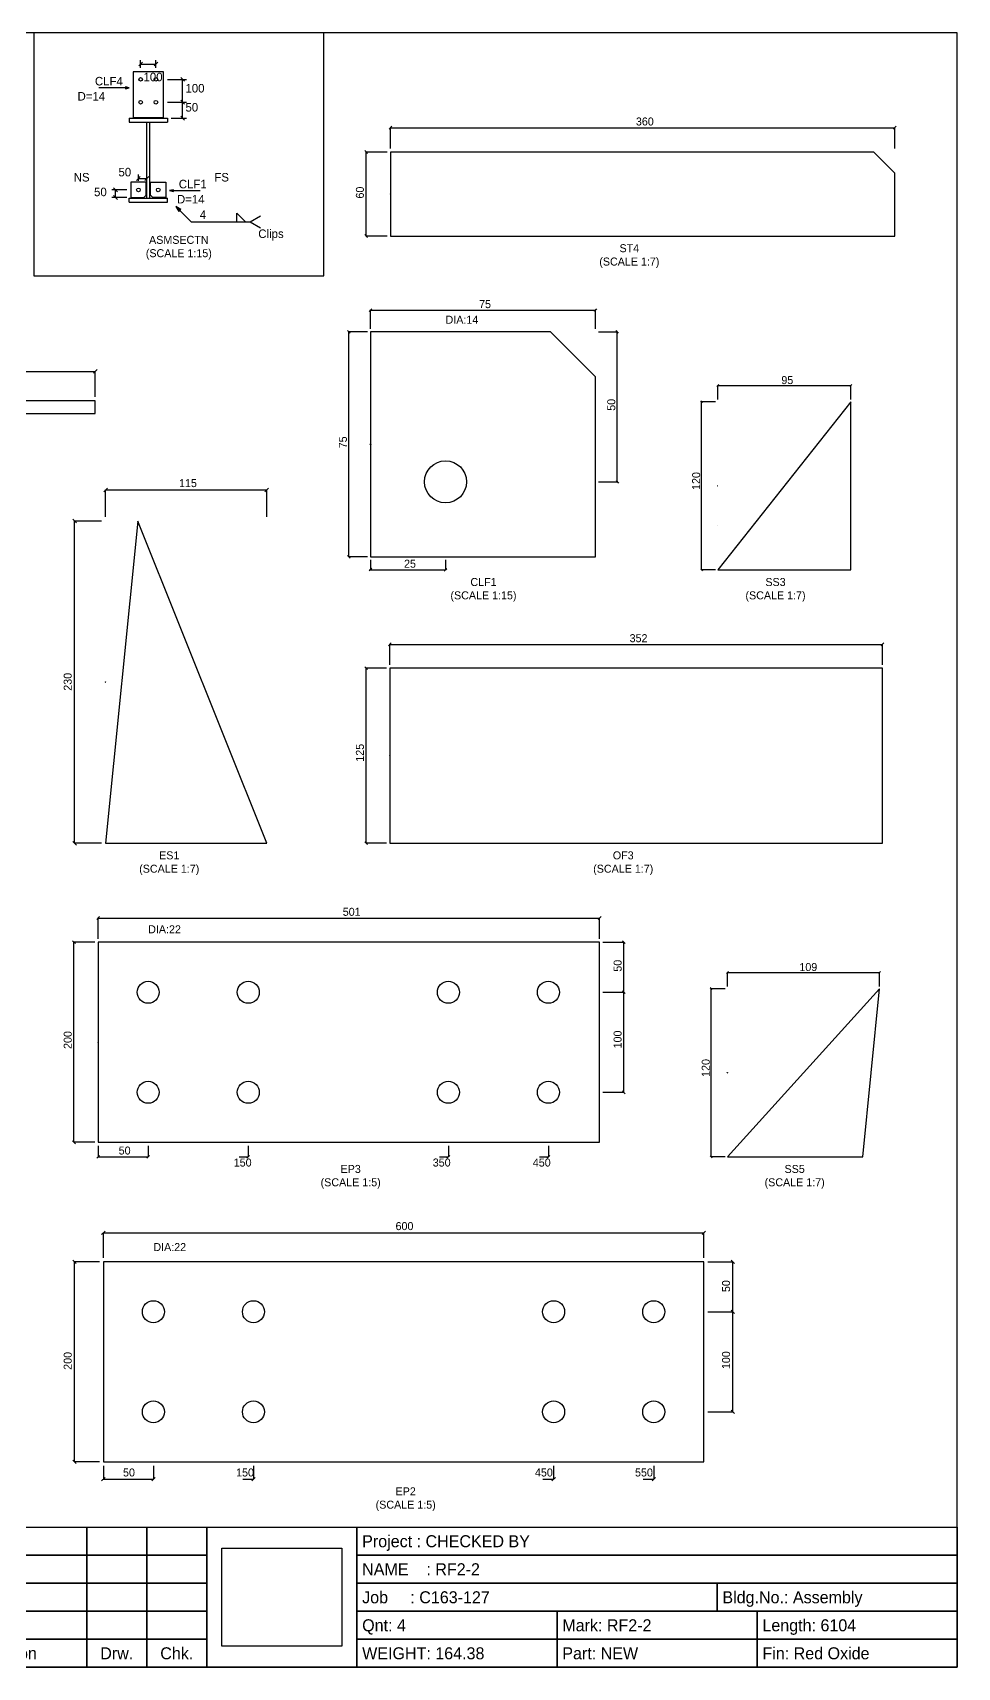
# Model space of a CAD drawing. Header units: metres. Extents: x 0 to 11550, y 0 to 8168.
# Drawn here: x 6930 to 11550, y 0 to 8168 of the extents above; entities that cross this region are included whole.
import ezdxf
from ezdxf.enums import TextEntityAlignment as Align

# ---------------------------------------------------------------- set-up
doc = ezdxf.new("R2010")
doc.units = ezdxf.units.M
doc.linetypes.add('CONTIN', pattern=[0])
for name, color, linetype in [('1', 7, 'CONTIN'), ('13', 2, 'CONTIN'), ('2', 7, 'CONTIN'), ('21', 7, 'CONTIN'), ('3', 1, 'CONTIN'), ('4', 1, 'CONTIN'), ('5', 7, 'CONTIN'), ('6', 4, 'CONTIN')]:
    doc.layers.add(name, color=color, linetype=linetype)
doc.styles.add('SIMPLEX', font='txt')
picture_1 = doc.add_image_def('image1.png', size_in_pixel=(229, 276))

# ---------------------------------------------------------------- blocks, each defined once
blk = doc.blocks.new('Title_Block')
for points in [[(-6000, 700), (-5700, 700), (-5700, 560), (-6000, 560)], [(-5700, 700), (-5250, 700), (-5250, 560), (-5700, 560)], [(-5250, 700), (-4350, 700), (-4350, 560), (-5250, 560)], [(-4350, 700), (-4050, 700), (-4050, 560), (-4350, 560)], [(-4050, 700), (-3750, 700), (-3750, 560), (-4050, 560)], [(-3750, 700), (-3000, 700), (-3000, 0), (-3750, 0)], [(-3000, 700), (0, 700), (0, 560), (-3000, 560)], [(-6000, 560), (-5700, 560), (-5700, 420), (-6000, 420)], [(-5700, 560), (-5250, 560), (-5250, 420), (-5700, 420)], [(-5250, 560), (-4350, 560), (-4350, 420), (-5250, 420)], [(-4350, 560), (-4050, 560), (-4050, 420), (-4350, 420)], [(-4050, 560), (-3750, 560), (-3750, 420), (-4050, 420)], [(-3000, 560), (0, 560), (0, 420), (-3000, 420)], [(-6000, 420), (-5700, 420), (-5700, 280), (-6000, 280)], [(-5700, 420), (-5250, 420), (-5250, 280), (-5700, 280)], [(-5250, 420), (-4350, 420), (-4350, 280), (-5250, 280)], [(-4350, 420), (-4050, 420), (-4050, 280), (-4350, 280)], [(-4050, 420), (-3750, 420), (-3750, 280), (-4050, 280)], [(-3000, 420), (-1200, 420), (-1200, 280), (-3000, 280)], [(-1200, 420), (0, 420), (0, 280), (-1200, 280)], [(-6000, 280), (-5700, 280), (-5700, 140), (-6000, 140)], [(-5700, 280), (-5250, 280), (-5250, 140), (-5700, 140)], [(-5250, 280), (-4350, 280), (-4350, 140), (-5250, 140)], [(-4350, 280), (-4050, 280), (-4050, 140), (-4350, 140)], [(-4050, 280), (-3750, 280), (-3750, 140), (-4050, 140)], [(-3000, 280), (-2000, 280), (-2000, 140), (-3000, 140)], [(-2000, 280), (-1000, 280), (-1000, 140), (-2000, 140)], [(-1000, 280), (0, 280), (0, 140), (-1000, 140)], [(-6000, 140), (-5700, 140), (-5700, 0), (-6000, 0)], [(-5700, 140), (-5250, 140), (-5250, 0), (-5700, 0)], [(-5250, 140), (-4350, 140), (-4350, 0), (-5250, 0)], [(-4350, 140), (-4050, 140), (-4050, 0), (-4350, 0)], [(-4050, 140), (-3750, 140), (-3750, 0), (-4050, 0)], [(-3000, 140), (-2000, 140), (-2000, 0), (-3000, 0)], [(-2000, 140), (-1000, 140), (-1000, 0), (-2000, 0)], [(-1000, 140), (0, 140), (0, 0), (-1000, 0)]]:
    blk.add_lwpolyline(points, close=True)
for s, p in [(' Project : CHECKED BY', (-2996, 630)), (' NAME    : RF2-2', (-2996, 490)), (' Job     : C163-127', (-2996, 350)), (' Bldg.No.: Assembly', (-1196, 350)), (' Qnt: 4', (-2996, 210)), (' Mark: RF2-2', (-1996, 210)), (' Length: 6104', (-996, 210)), (' WEIGHT: 164.38', (-2996, 70)), (' Part: NEW', (-1996, 70)), (' Fin: Red Oxide', (-996, 70))]:
    blk.add_text(s, height=60).set_placement(p, align=Align.MIDDLE_LEFT)
for s, p in [('Rev.', (-5850, 70)), ('Date', (-5475, 70)), ('Description', (-4800, 70)), ('Drw.', (-4200, 70)), ('Chk.', (-3900, 70))]:
    blk.add_text(s, height=60).set_placement(p, align=Align.MIDDLE_CENTER)
image = blk.add_image(picture_1, insert=(-3674.2, 105), size_in_units=(598.4, 490))
blk = doc.blocks.new('CIRCLE')
at = {"layer": '1'}
blk.add_circle((0, 0), 10.2, dxfattribs=at)
blk = doc.blocks.new('ARROW')
at = {"layer": '2'}
blk.add_line((-0.635, -0.635), (0.635, 0.635), dxfattribs=at)
blk = doc.blocks.new('ARROWP')
for p, q in [((0, 0), (-1.27, 0.318)), ((-1.27, 0.318), (-1.27, -0.318)), ((-1.27, -0.318), (0, 0))]:
    blk.add_line(p, q)
blk = doc.blocks.new('FLAT_ASMSECTN')
at = {"layer": '1'}
for p, q in [((477.365, 787.11), (667.865, 787.11)), ((477.365, 787.11), (477.365, 768.06)), ((477.365, 768.06), (667.865, 768.06)), ((564.995, 387.06), (564.995, 768.06)), ((580.235, 387.06), (580.235, 768.06)), ((667.865, 787.11), (667.865, 768.06)), ((477.365, 368.01), (477.365, 387.06)), ((477.365, 387.06), (667.865, 387.06)), ((477.365, 368.01), (667.865, 368.01)), ((667.865, 368.01), (667.865, 387.06))]:
    blk.add_line(p, q, dxfattribs=at)
at = {"layer": '13'}
for p, q in [((648.815, 1019.52), (496.415, 1019.52)), ((496.415, 1019.52), (496.415, 790.92)), ((648.815, 790.92), (648.815, 1019.52)), ((496.415, 790.92), (648.815, 790.92)), ((561.185, 467.07), (484.985, 467.07)), ((484.985, 467.07), (484.985, 390.87)), ((561.185, 402.3), (561.185, 467.07)), ((584.045, 467.07), (660.245, 467.07)), ((584.045, 402.3), (584.045, 467.07)), ((660.245, 467.07), (660.245, 390.87)), ((484.985, 390.87), (549.755, 390.87)), ((561.185, 402.3), (549.755, 390.87)), ((584.045, 402.3), (595.475, 390.87)), ((660.245, 390.87), (595.475, 390.87))]:
    blk.add_line(p, q, dxfattribs=at)
at = {"layer": '3'}
for p, q in [((534.515, 1038.57), (534.515, 1076.67)), ((610.715, 1038.57), (610.715, 1076.67)), ((534.515, 1057.62), (610.715, 1057.62)), ((667.865, 981.42), (763.115, 981.42)), ((744.065, 787.11), (744.065, 981.42)), ((477.365, 939.51), (324.965, 939.51)), ((667.865, 867.12), (763.115, 867.12)), ((686.915, 787.11), (763.115, 787.11)), ((523.085, 474.69), (523.085, 505.17)), ((564.995, 486.12), (564.995, 505.17)), ((465.935, 428.97), (389.735, 428.97)), ((408.785, 390.87), (408.785, 428.97)), ((523.085, 486.12), (564.995, 486.12)), ((679.295, 425.16), (831.695, 425.16)), ((465.935, 390.87), (389.735, 390.87))]:
    blk.add_line(p, q, dxfattribs=at)
at = {"layer": '4'}
for p, q in [((710.54, 346.68), (787.34, 269.865)), ((787.34, 269.865), (1068.98, 269.865)), ((1015.64, 312.54), (1058.315, 269.865)), ((1015.64, 269.865), (1015.64, 312.54)), ((1068.98, 269.865), (1081.79, 269.865)), ((1081.79, 269.865), (1132.985, 299.73)), ((1081.79, 269.865), (1132.985, 240))]:
    blk.add_line(p, q, dxfattribs=at)
at = {"layer": '1', "xscale": 15, "yscale": 15, "zscale": 15}
for p, rotation in [((534.515, 1057.62), 180), ((744.065, 981.42), 90), ((744.065, 867.12), -90.00000000000001), ((744.065, 867.12), 90), ((744.065, 787.11), -90.00000000000001), ((564.995, 486.12), 180), ((408.785, 428.97), -90.00000000000001), ((408.785, 390.87), 90)]:
    blk.add_blockref('ARROW', p, dxfattribs=dict(at, rotation=rotation))
at = {"layer": '1'}
for name, p, xscale, yscale, zscale in [('ARROW', (610.715, 1057.62), 15, 15, 15), ('CIRCLE', (534.515, 981.42), 0.8999999999999999, 0.8999999999999999, 0.8999999999999999), ('CIRCLE', (610.715, 981.42), 0.8999999999999999, 0.8999999999999999, 0.8999999999999999), ('CIRCLE', (534.515, 867.12), 0.8999999999999999, 0.8999999999999999, 0.8999999999999999), ('CIRCLE', (610.715, 867.12), 0.8999999999999999, 0.8999999999999999, 0.8999999999999999), ('ARROW', (523.085, 486.12), 15, 15, 15), ('CIRCLE', (523.085, 428.97), 0.8999999999999999, 0.8999999999999999, 0.8999999999999999), ('CIRCLE', (622.145, 428.97), 0.8999999999999999, 0.8999999999999999, 0.8999999999999999)]:
    blk.add_blockref(name, p, dxfattribs=dict(at, xscale=xscale, yscale=yscale, zscale=zscale))
at = {"layer": '3', "xscale": 15, "yscale": 15, "zscale": 15}
blk.add_blockref('ARROWP', (477.365, 939.51), dxfattribs=at)
at = {"layer": '3', "xscale": 15, "yscale": 15, "zscale": 15, "rotation": 180}
blk.add_blockref('ARROWP', (679.295, 425.16), dxfattribs=at)
at = {"layer": '4', "xscale": 22.5, "yscale": 22.5, "zscale": 22.5, "rotation": 135}
blk.add_blockref('ARROWP', (710.54, 346.68), dxfattribs=at)
at = {"insert": (725.172, 140), "char_height": 40, "attachment_point": 5}
blk.add_mtext('ASMSECTN\\P(SCALE 1:15)', dxfattribs=at)
at = {"layer": '1', "style": 'SIMPLEX'}
for s, p in [('CLF4', (305.915, 950.94)), ('CLF1', (725.015, 436.59))]:
    blk.add_text(s, height=42.675, dxfattribs=at).set_placement(p)
at = {"layer": '21', "style": 'SIMPLEX'}
for p in [(219.05, 875.505), (715.865, 361.155)]:
    blk.add_text('D=14', height=42.675, dxfattribs=at).set_placement(p)
at = {"layer": '3', "style": 'SIMPLEX'}
for s, p in [('100', (548.735, 971.84)), ('100', (758.285, 915.63)), ('50', (758.285, 820.38)), ('NS', (200, 470.88)), ('50', (423.515, 496.53)), ('FS', (902.555, 470.88)), ('50', (301.595, 397.47))]:
    blk.add_text(s, height=42.675, dxfattribs=at).set_placement(p)
at = {"layer": '4', "style": 'SIMPLEX'}
blk.add_text('Clips', height=42.675, dxfattribs=at).set_placement((1122.32, 188.535))
at = {"layer": '5', "style": 'SIMPLEX'}
blk.add_text('4', height=42.675, dxfattribs=at).set_placement((830.015, 284.085))
blk = doc.blocks.new('EP2')
at = {"layer": '3', "linetype": 'CONTINUOUS'}
for p, q in [((358.083305, 1326.66665), (358.083305, 326.66665)), ((3358.083305, 1326.66665), (358.083305, 1326.66665)), ((3358.083305, 326.66665), (3358.083305, 1326.66665)), ((358.083305, 326.66665), (3358.083305, 326.66665))]:
    blk.add_line(p, q, dxfattribs=at)
at = {"layer": '4', "linetype": 'CONTINUOUS'}
for centre in [(608.083305, 1076.66665), (1108.083305, 1076.66665), (2608.083305, 1076.66665), (3108.083305, 1076.66665), (608.083305, 576.66665), (1108.083305, 576.66665), (2608.083305, 576.66665), (3108.083305, 576.66665)]:
    blk.add_circle(centre, 55, dxfattribs=at)
at = {"layer": '5', "linetype": 'CONTINUOUS'}
for p, q in [((357.583305, 826.66665), (358.583305, 826.66665)), ((358.083305, 826.16665), (358.083305, 827.16664))]:
    blk.add_line(p, q, dxfattribs=at)
blk.add_circle((358.083305, 826.66665), 0.5, dxfattribs=at)
at = {"layer": '6', "linetype": 'CONTINUOUS'}
for p, q in [((358.083305, 1346.66665), (358.083305, 1471.66666)), ((358.083305, 1471.416665), (3358.083305, 1471.416665)), ((3358.083305, 1346.66665), (3358.083305, 1471.66666)), ((338.08338, 1326.66665), (213.08337, 1326.66666)), ((213.33329, 326.66665), (213.33337, 1326.66666)), ((3378.083305, 1326.66665), (3503.083305, 1326.66664)), ((3502.833355, 1076.66665), (3502.833355, 1326.66664)), ((3378.083305, 1076.66665), (3503.083305, 1076.66665)), ((3378.083305, 1076.66665), (3503.083305, 1076.66665)), ((3502.833355, 576.66665), (3502.833355, 1076.66665)), ((3378.083305, 576.66665), (3503.083305, 576.66665)), ((338.083305, 326.66665), (213.083295, 326.66665)), ((358.083305, 306.66665), (358.083305, 240)), ((608.083305, 306.66665), (608.083305, 240)), ((1108.083305, 306.66665), (1108.083305, 240)), ((2608.083305, 306.66665), (2608.083305, 240)), ((3108.083305, 306.66665), (3108.083305, 240)), ((358.083305, 240.25), (608.083305, 240.25)), ((1054.749955, 240.25), (1108.083305, 240.25)), ((2554.750005, 240.25), (2608.083305, 240.25)), ((3054.749855, 240.25), (3108.083305, 240.25))]:
    blk.add_line(p, q, dxfattribs=at)
at = {"layer": '6', "xscale": 13.333335, "yscale": 13.333335, "zscale": 2.666667}
for p, rotation in [((358.083305, 1471.416665), 180), ((213.33337, 1326.66666), 90), ((3502.833355, 1326.66664), 90), ((3502.833355, 1076.66665), -90.00000000000001), ((3502.833355, 1076.66665), 90), ((3502.833355, 576.66665), -90.00000000000001), ((213.33329, 326.66665), -90.00000000000001), ((358.083305, 240.25), 180)]:
    blk.add_blockref('ARROW', p, dxfattribs=dict(at, rotation=rotation))
for p in [(3358.083305, 1471.416665), (608.083305, 240.25), (1108.083305, 240.25), (2608.083305, 240.25), (3108.083305, 240.25)]:
    blk.add_blockref('ARROW', p, dxfattribs=at)
at = {"insert": (1868.748477, 140), "char_height": 40, "attachment_point": 5}
blk.add_mtext('EP2\\P(SCALE 1:5)', dxfattribs=at)
at = {"layer": '5'}
blk.add_text('ZERO', height=0.075, dxfattribs=at).set_placement((358.083305, 626.66665))
at = {"layer": '6'}
for s, p in [('600', (1818.083305, 1484.749995)), ('DIA:22', (608.083305, 1379.99998)), ('50', (456.416645, 253.5834)), ('150', (1021.416655, 253.5834)), ('450', (2514.750005, 253.5834)), ('550', (3014.749855, 253.5834))]:
    blk.add_text(s, height=40, dxfattribs=at).set_placement(p)
for s, p in [('50', (3489.499955, 1174.99999)), ('200', (200, 786.66665)), ('100', (3489.499955, 790))]:
    blk.add_text(s, height=40, rotation=90, dxfattribs=at).set_placement(p)
blk = doc.blocks.new('EP3')
at = {"layer": '3', "linetype": 'CONTINUOUS'}
for p, q in [((332.00633, 1312.39295), (332.00633, 312.39295)), ((2837.91638, 1312.39295), (332.00633, 1312.39295)), ((2837.91638, 312.39295), (2837.91638, 1312.39295)), ((332.00633, 312.39295), (2837.91638, 312.39295))]:
    blk.add_line(p, q, dxfattribs=at)
at = {"layer": '4', "linetype": 'CONTINUOUS'}
for centre in [(582.00633, 1062.39295), (1082.00633, 1062.39295), (2082.00633, 1062.39295), (2582.00633, 1062.39295), (582.00633, 562.39295), (1082.00633, 562.39295), (2082.00633, 562.39295), (2582.00633, 562.39295)]:
    blk.add_circle(centre, 55, dxfattribs=at)
at = {"layer": '5', "linetype": 'CONTINUOUS'}
for p, q in [((331.50633, 812.39295), (332.50633, 812.39295)), ((332.00633, 811.89295), (332.00633, 812.89294))]:
    blk.add_line(p, q, dxfattribs=at)
blk.add_circle((332.00633, 812.39295), 0.5, dxfattribs=at)
at = {"layer": '6', "linetype": 'CONTINUOUS'}
for p, q in [((332.00633, 1329.099015), (332.00633, 1433.511935)), ((332.00633, 1433.26194), (2837.91638, 1433.26194)), ((2837.91638, 1329.099015), (2837.91638, 1433.511935)), ((315.30034, 1312.39295), (210.88742, 1312.39296)), ((211.13734, 312.39295), (211.13742, 1312.39296)), ((2854.62243, 1312.39295), (2959.03543, 1312.39294)), ((2958.78548, 1062.39295), (2958.78548, 1312.39294)), ((2854.62243, 1062.39295), (2959.03543, 1062.39295)), ((2854.62243, 1062.39295), (2959.03543, 1062.39295)), ((2958.78548, 562.39295), (2958.78548, 1062.39295)), ((2854.62243, 562.39295), (2959.03543, 562.39295)), ((315.300265, 312.39295), (210.887345, 312.39295)), ((332.00633, 295.68685), (332.00633, 240)), ((582.00633, 295.68685), (582.00633, 240)), ((1082.00633, 295.68685), (1082.00633, 240)), ((2082.00633, 295.68685), (2082.00633, 240)), ((2582.00633, 295.68685), (2582.00633, 240)), ((332.00633, 240.25), (582.00633, 240.25)), ((1037.45683, 240.25), (1082.00633, 240.25)), ((2037.45678, 240.25), (2082.00633, 240.25)), ((2537.45678, 240.25), (2582.00633, 240.25))]:
    blk.add_line(p, q, dxfattribs=at)
at = {"layer": '6', "xscale": 11.137375, "yscale": 11.137375, "zscale": 2.227475}
for p, rotation in [((332.00633, 1433.26194), 180), ((211.13742, 1312.39296), 90), ((2958.78548, 1312.39294), 90), ((2958.78548, 1062.39295), -90.00000000000001), ((2958.78548, 1062.39295), 90), ((2958.78548, 562.39295), -90.00000000000001), ((211.13734, 312.39295), -90.00000000000001), ((332.00633, 240.25), 180)]:
    blk.add_blockref('ARROW', p, dxfattribs=dict(at, rotation=rotation))
for p in [(2837.91638, 1433.26194), (582.00633, 240.25), (1082.00633, 240.25), (2082.00633, 240.25), (2582.00633, 240.25)]:
    blk.add_blockref('ARROW', p, dxfattribs=at)
at = {"insert": (1593.871565, 140), "char_height": 40, "attachment_point": 5}
blk.add_mtext('EP3\\P(SCALE 1:5)', dxfattribs=at)
at = {"layer": '5'}
blk.add_text('ZERO', height=0.075, dxfattribs=at).set_placement((332.00633, 612.39295))
at = {"layer": '6'}
for s, p in [('501', (1554.33353, 1444.39932)), ('DIA:22', (582.00633, 1356.94246)), ('50', (434.73158, 251.3874)), ('150', (1009.61338, 191.3874)), ('350', (2004.04473, 191.3874)), ('450', (2504.04473, 191.3874))]:
    blk.add_text(s, height=40, dxfattribs=at).set_placement(p)
for s, p in [('50', (2947.64813, 1165.1182)), ('200', (200, 778.9808)), ('100', (2947.64813, 781.76515))]:
    blk.add_text(s, height=40, rotation=90, dxfattribs=at).set_placement(p)
blk = doc.blocks.new('OF3')
at = {"layer": '3', "linetype": 'CONTINUOUS'}
for p, q in [((329.582124, 1115), (329.582124, 240)), ((2791.454194, 1115), (329.582124, 1115)), ((2791.454194, 240), (2791.454194, 1115)), ((329.582124, 240), (2791.454194, 240))]:
    blk.add_line(p, q, dxfattribs=at)
at = {"layer": '5', "linetype": 'CONTINUOUS'}
for p, q in [((328.882124, 677.5), (330.282124, 677.5)), ((329.582124, 676.800014), (329.582124, 678.199986))]:
    blk.add_line(p, q, dxfattribs=at)
blk.add_circle((329.582124, 677.5), 0.7, dxfattribs=at)
at = {"layer": '6', "linetype": 'CONTINUOUS'}
for p, q in [((329.582124, 1131.41248), (329.582124, 1233.990494)), ((329.582124, 1233.640501), (2791.454194, 1233.640501)), ((2791.454194, 1131.41248), (2791.454194, 1233.990494)), ((313.169707, 1115), (210.5917, 1115.000007)), ((210.941623, 240), (210.941693, 1115.000007)), ((313.169644, 240), (210.59163, 240))]:
    blk.add_line(p, q, dxfattribs=at)
at = {"layer": '6', "xscale": 10.941651, "yscale": 10.941651, "zscale": 1.563093}
for p, rotation in [((329.582124, 1233.640501), 180), ((210.941693, 1115.000007), 90), ((210.941623, 240), -90.00000000000001)]:
    blk.add_blockref('ARROW', p, dxfattribs=dict(at, rotation=rotation))
blk.add_blockref('ARROW', (2791.454194, 1233.640501), dxfattribs=at)
at = {"insert": (1495.727097, 140), "char_height": 40, "attachment_point": 5}
blk.add_mtext('OF3\\P(SCALE 1:7)', dxfattribs=at)
at = {"layer": '5'}
blk.add_text('ZERO', height=0.105, dxfattribs=at).set_placement((329.582124, 477.5))
at = {"layer": '6'}
blk.add_text('352', height=40, dxfattribs=at).set_placement((1527.693164, 1244.582152))
blk.add_text('125', height=40, rotation=90, dxfattribs=at).set_placement((200, 647.410444))
blk = doc.blocks.new('ES1')
at = {"layer": '3', "linetype": 'CONTINUOUS'}
for p, q in [((530.594404, 1850), (369.594404, 240)), ((1174.594404, 240), (530.594404, 1850)), ((530.594404, 1850), (530.594404, 1850)), ((369.594404, 240), (1174.594404, 240))]:
    blk.add_line(p, q, dxfattribs=at)
at = {"layer": '5', "linetype": 'CONTINUOUS'}
for p, q in [((368.894404, 1045), (370.294404, 1045)), ((369.594404, 1044.3), (369.594404, 1045.7))]:
    blk.add_line(p, q, dxfattribs=at)
blk.add_circle((369.594404, 1045), 0.7, dxfattribs=at)
at = {"layer": '6', "linetype": 'CONTINUOUS'}
for p, q in [((369.594404, 1871.466669), (369.594404, 2005.633338)), ((369.594404, 2005.283338), (1174.594404, 2005.283338)), ((1174.594404, 1871.466669), (1174.594404, 2005.633338)), ((348.127861, 1850), (213.961192, 1850.000014)), ((214.311066, 240), (214.311185, 1850.000014)), ((348.127735, 240), (213.961066, 240))]:
    blk.add_line(p, q, dxfattribs=at)
at = {"layer": '6', "xscale": 14.311107999999999, "yscale": 14.311107999999999, "zscale": 2.044444}
for p, rotation in [((369.594404, 2005.283338), 180), ((214.311185, 1850.000014), 90), ((214.311066, 240), -90.00000000000001)]:
    blk.add_blockref('ARROW', p, dxfattribs=dict(at, rotation=rotation))
blk.add_blockref('ARROW', (1174.594404, 2005.283338), dxfattribs=at)
at = {"insert": (687.297202, 140), "char_height": 40, "attachment_point": 5}
blk.add_mtext('ES1\\P(SCALE 1:7)', dxfattribs=at)
at = {"layer": '5'}
blk.add_text('ZERO', height=0.105, dxfattribs=at).set_placement((369.594404, 845))
at = {"layer": '6'}
blk.add_text('115', height=40, dxfattribs=at).set_placement((736.316627, 2019.594453))
blk.add_text('230', height=40, rotation=90, dxfattribs=at).set_placement((200, 1002.06669))
blk = doc.blocks.new('CLF1')
at = {"layer": '3', "linetype": 'CONTINUOUS'}
for p, q in [((317.99996, 1430.00004), (317.99996, 305.00004)), ((1217.99996, 1430.00004), (317.99996, 1430.00004)), ((1442.99996, 1205.00004), (1217.99996, 1430.00004)), ((1442.99996, 305.00004), (1442.99996, 1205.00004)), ((317.99996, 305.00004), (1442.99996, 305.00004))]:
    blk.add_line(p, q, dxfattribs=at)
at = {"layer": '4', "linetype": 'CONTINUOUS'}
blk.add_circle((692.99996, 680.00004), 105, dxfattribs=at)
at = {"layer": '5', "linetype": 'CONTINUOUS'}
for p, q in [((316.49996, 867.50004), (319.49996, 867.50004)), ((317.99996, 866.00007), (317.99996, 869.00001))]:
    blk.add_line(p, q, dxfattribs=at)
blk.add_circle((317.99996, 867.50004), 1.5, dxfattribs=at)
at = {"layer": '6', "linetype": 'CONTINUOUS'}
for p, q in [((317.99996, 1445.00004), (317.99996, 1538.75004)), ((317.99996, 1538.00004), (1442.99996, 1538.00004)), ((1442.99996, 1445.00004), (1442.99996, 1538.75004)), ((303.00005, 1430.00004), (209.250035, 1430.000055)), ((209.99996, 305.00004), (210.000035, 1430.000055)), ((1457.99996, 1430.00004), (1551.74996, 1430.000025)), ((1550.999915, 680.00004), (1550.999915, 1430.000025)), ((1457.99996, 680.00004), (1551.74996, 680.00004)), ((302.99996, 305.00004), (209.24996, 305.00004)), ((317.99996, 290.00004), (317.99996, 240)), ((692.99996, 290.00004), (692.99996, 240)), ((317.99996, 240.750045), (692.99996, 240.750045))]:
    blk.add_line(p, q, dxfattribs=at)
at = {"layer": '6', "xscale": 10.000005, "yscale": 10.000005, "zscale": 0.666667}
for p, rotation in [((317.99996, 1538.00004), 180), ((210.000035, 1430.000055), 90), ((1550.999915, 1430.000025), 90), ((1550.999915, 680.00004), -90.00000000000001), ((209.99996, 305.00004), -90.00000000000001), ((317.99996, 240.750045), 180)]:
    blk.add_blockref('ARROW', p, dxfattribs=dict(at, rotation=rotation))
for p in [(1442.99996, 1538.00004), (692.99996, 240.750045)]:
    blk.add_blockref('ARROW', p, dxfattribs=at)
at = {"insert": (882.496977, 140), "char_height": 40, "attachment_point": 5}
blk.add_mtext('CLF1\\P(SCALE 1:15)', dxfattribs=at)
at = {"layer": '5'}
blk.add_text('ZERO', height=0.225, dxfattribs=at).set_placement((317.99996, 667.50004))
at = {"layer": '6'}
for s, p in [('75', (860.49998, 1548.000045)), ('DIA:14', (692.99996, 1470.000045)), ('25', (485.499965, 250.750005))]:
    blk.add_text(s, height=40, dxfattribs=at).set_placement(p)
for s, p in [('50', (1540.999955, 1035.00003)), ('75', (200, 847.50006))]:
    blk.add_text(s, height=40, rotation=90, dxfattribs=at).set_placement(p)
blk = doc.blocks.new('ST4')
at = {"layer": '3', "linetype": 'CONTINUOUS'}
for p, q in [((332.649993, 660), (332.649993, 240)), ((2747.649993, 660), (332.649993, 660)), ((2852.649993, 555), (2747.649993, 660)), ((2852.649993, 240), (2852.649993, 555)), ((332.649993, 240), (2852.649993, 240))]:
    blk.add_line(p, q, dxfattribs=at)
at = {"layer": '5', "linetype": 'CONTINUOUS'}
for p, q in [((331.949993, 450), (333.349993, 450)), ((332.649993, 449.3), (332.649993, 450.7))]:
    blk.add_line(p, q, dxfattribs=at)
blk.add_circle((332.649993, 450), 0.7, dxfattribs=at)
at = {"layer": '6', "linetype": 'CONTINUOUS'}
for p, q in [((332.649993, 676.8), (332.649993, 781.8)), ((332.649993, 781.45), (2852.649993, 781.45)), ((2852.649993, 676.8), (2852.649993, 781.8)), ((315.850021, 660), (210.850021, 660.000007)), ((211.199993, 240), (211.200014, 660.000007)), ((315.849993, 240), (210.849993, 240))]:
    blk.add_line(p, q, dxfattribs=at)
at = {"layer": '6', "xscale": 11.200000000000001, "yscale": 11.200000000000001, "zscale": 1.6}
for p, rotation in [((332.649993, 781.45), 180), ((211.200014, 660.000007), 90), ((211.199993, 240), -90.00000000000001)]:
    blk.add_blockref('ARROW', p, dxfattribs=dict(at, rotation=rotation))
blk.add_blockref('ARROW', (2852.649993, 781.45), dxfattribs=at)
at = {"insert": (1526.324996, 140), "char_height": 40, "attachment_point": 5}
blk.add_mtext('ST4\\P(SCALE 1:7)', dxfattribs=at)
at = {"layer": '5'}
blk.add_text('ZERO', height=0.105, dxfattribs=at).set_placement((332.649993, 250))
at = {"layer": '6'}
blk.add_text('360', height=40, dxfattribs=at).set_placement((1559.049993, 792.650007))
blk.add_text('60', height=40, rotation=90, dxfattribs=at).set_placement((200, 427.599993))
blk = doc.blocks.new('OF2')
at = {"layer": '3', "linetype": 'CONTINUOUS'}
for p, q in [((422.1, 302.5), (422.1, 240)), ((3474, 302.5), (422.1, 302.5)), ((3474, 240), (3474, 302.5)), ((422.1, 240), (3474, 240))]:
    blk.add_line(p, q, dxfattribs=at)
at = {"layer": '5', "linetype": 'CONTINUOUS'}
for p, q in [((422, 271.2), (422.1, 271.2)), ((422.1, 271.2), (422.1, 271.3))]:
    blk.add_line(p, q, dxfattribs=at)
blk.add_circle((422.1, 271.2), 0.05, dxfattribs=at)
at = {"layer": '6', "linetype": 'CONTINUOUS'}
for p, q in [((422.1, 322.8), (422.1, 450)), ((422.1, 450), (3474, 450)), ((3474, 322.8), (3474, 450)), ((401.7, 302.5), (274.6, 302.5)), ((274.6, 240), (274.6, 302.5)), ((401.7, 240), (274.6, 240))]:
    blk.add_line(p, q, dxfattribs=at)
at = {"layer": '6', "xscale": 13.563987, "yscale": 13.563987, "zscale": 27.127974}
for p, rotation in [((422.1, 450), 180), ((274.6, 302.5), 90), ((274.6, 240), -90.00000000000001)]:
    blk.add_blockref('ARROW', p, dxfattribs=dict(at, rotation=rotation))
blk.add_blockref('ARROW', (3474, 450), dxfattribs=at)
at = {"insert": (1837, 140), "char_height": 40, "attachment_point": 5}
blk.add_mtext('OF2\\P(SCALE 2:1)', dxfattribs=at)
at = {"layer": '5'}
blk.add_text('ZERO', height=0.0075, dxfattribs=at).set_placement((422.1, 231.2))
at = {"layer": '6'}
for s, p in [('6104', (1897.2, 463.5)), ('125', (200, 197.7))]:
    blk.add_text(s, height=40, dxfattribs=at).set_placement(p)
blk = doc.blocks.new('SS5')
at = {"layer": '3', "linetype": 'CONTINUOUS'}
for p, q in [((1048.698634, 1080), (288.316634, 240)), ((964.698627, 240), (1048.698634, 1080)), ((288.316634, 240), (964.698627, 240))]:
    blk.add_line(p, q, dxfattribs=at)
at = {"layer": '5', "linetype": 'CONTINUOUS'}
for p, q in [((287.616634, 660), (289.016634, 660)), ((288.316634, 659.300014), (288.316634, 660.699986))]:
    blk.add_line(p, q, dxfattribs=at)
blk.add_circle((288.316634, 660), 0.7, dxfattribs=at)
at = {"layer": '6', "linetype": 'CONTINUOUS'}
for p, q in [((288.316634, 1091.2), (288.316634, 1161.2)), ((288.316634, 1160.85), (1048.698634, 1160.85)), ((1048.698634, 1091.2), (1048.698634, 1161.2)), ((277.116697, 1080), (207.116697, 1080.000007)), ((207.466634, 240), (207.466697, 1080.000007)), ((277.116634, 240), (207.116634, 240))]:
    blk.add_line(p, q, dxfattribs=at)
at = {"layer": '6', "xscale": 7.4666690000000004, "yscale": 7.4666690000000004, "zscale": 1.066667}
for p, rotation in [((288.316634, 1160.85), 180), ((207.466697, 1080.000007), 90), ((207.466634, 240), -90.00000000000001)]:
    blk.add_blockref('ARROW', p, dxfattribs=dict(at, rotation=rotation))
blk.add_blockref('ARROW', (1048.698634, 1160.85), dxfattribs=at)
at = {"insert": (624.349317, 140), "char_height": 40, "attachment_point": 5}
blk.add_mtext('SS5\\P(SCALE 1:7)', dxfattribs=at)
at = {"layer": '5'}
blk.add_text('ZERO', height=0.105, dxfattribs=at).set_placement((288.316634, 460))
at = {"layer": '6'}
blk.add_text('109', height=40, dxfattribs=at).set_placement((647.974289, 1168.316669))
blk.add_text('120', height=40, rotation=90, dxfattribs=at).set_placement((200, 639.466662))
blk = doc.blocks.new('SS3')
at = {"layer": '3', "linetype": 'CONTINUOUS'}
for p, q in [((953.316634, 1080), (288.316634, 240)), ((953.316634, 240), (953.316634, 1080)), ((288.316634, 240), (953.316634, 240))]:
    blk.add_line(p, q, dxfattribs=at)
at = {"layer": '5', "linetype": 'CONTINUOUS'}
for p, q in [((287.616634, 660), (289.016634, 660)), ((288.316634, 659.300014), (288.316634, 660.699986))]:
    blk.add_line(p, q, dxfattribs=at)
blk.add_circle((288.316634, 660), 0.7, dxfattribs=at)
at = {"layer": '6', "linetype": 'CONTINUOUS'}
for p, q in [((288.316634, 1091.2), (288.316634, 1161.2)), ((288.316634, 1160.85), (953.316634, 1160.85)), ((953.316634, 1091.2), (953.316634, 1161.2)), ((277.116697, 1080), (207.116697, 1080.000007)), ((207.466634, 240), (207.466697, 1080.000007)), ((277.116634, 240), (207.116634, 240))]:
    blk.add_line(p, q, dxfattribs=at)
at = {"layer": '6', "xscale": 7.4666690000000004, "yscale": 7.4666690000000004, "zscale": 1.066667}
for p, rotation in [((288.316634, 1160.85), 180), ((207.466697, 1080.000007), 90), ((207.466634, 240), -90.00000000000001)]:
    blk.add_blockref('ARROW', p, dxfattribs=dict(at, rotation=rotation))
blk.add_blockref('ARROW', (953.316634, 1160.85), dxfattribs=at)
at = {"insert": (576.658317, 140), "char_height": 40, "attachment_point": 5}
blk.add_mtext('SS3\\P(SCALE 1:7)', dxfattribs=at)
at = {"layer": '5'}
blk.add_text('ZERO', height=0.105, dxfattribs=at).set_placement((288.316634, 460))
at = {"layer": '6'}
blk.add_text('95', height=40, dxfattribs=at).set_placement((605.883317, 1168.316669))
blk.add_text('120', height=40, rotation=90, dxfattribs=at).set_placement((200, 639.466662))

msp = doc.modelspace()

# ---------------------------------------------------------------- linework, layer by layer
msp.add_lwpolyline([(0, 0), (11550, 0), (11550, 8168.3), (0, 8168.3)], close=True)
msp.add_lwpolyline([(6935, 6953.8), (8385.4, 6953.8), (8385.4, 8168.3), (6935, 8168.3), (6935, 6953.8)])

# ---------------------------------------------------------------- block references
for name, p in [('FLAT_ASMSECTN', (6935, 6953.8)), ('ST4', (8385, 6912)), ('CLF1', (8300, 5244)), ('OF2', (3769, 6026)), ('SS3', (10065, 5244)), ('ES1', (6925, 3878)), ('OF3', (8385, 3878)), ('EP3', (6925, 2311)), ('SS5', (10113, 2311)), ('EP2', (6925, 700)), ('Title_Block', (11550, 0))]:
    msp.add_blockref(name, p)

doc.saveas('drawing.dxf')
